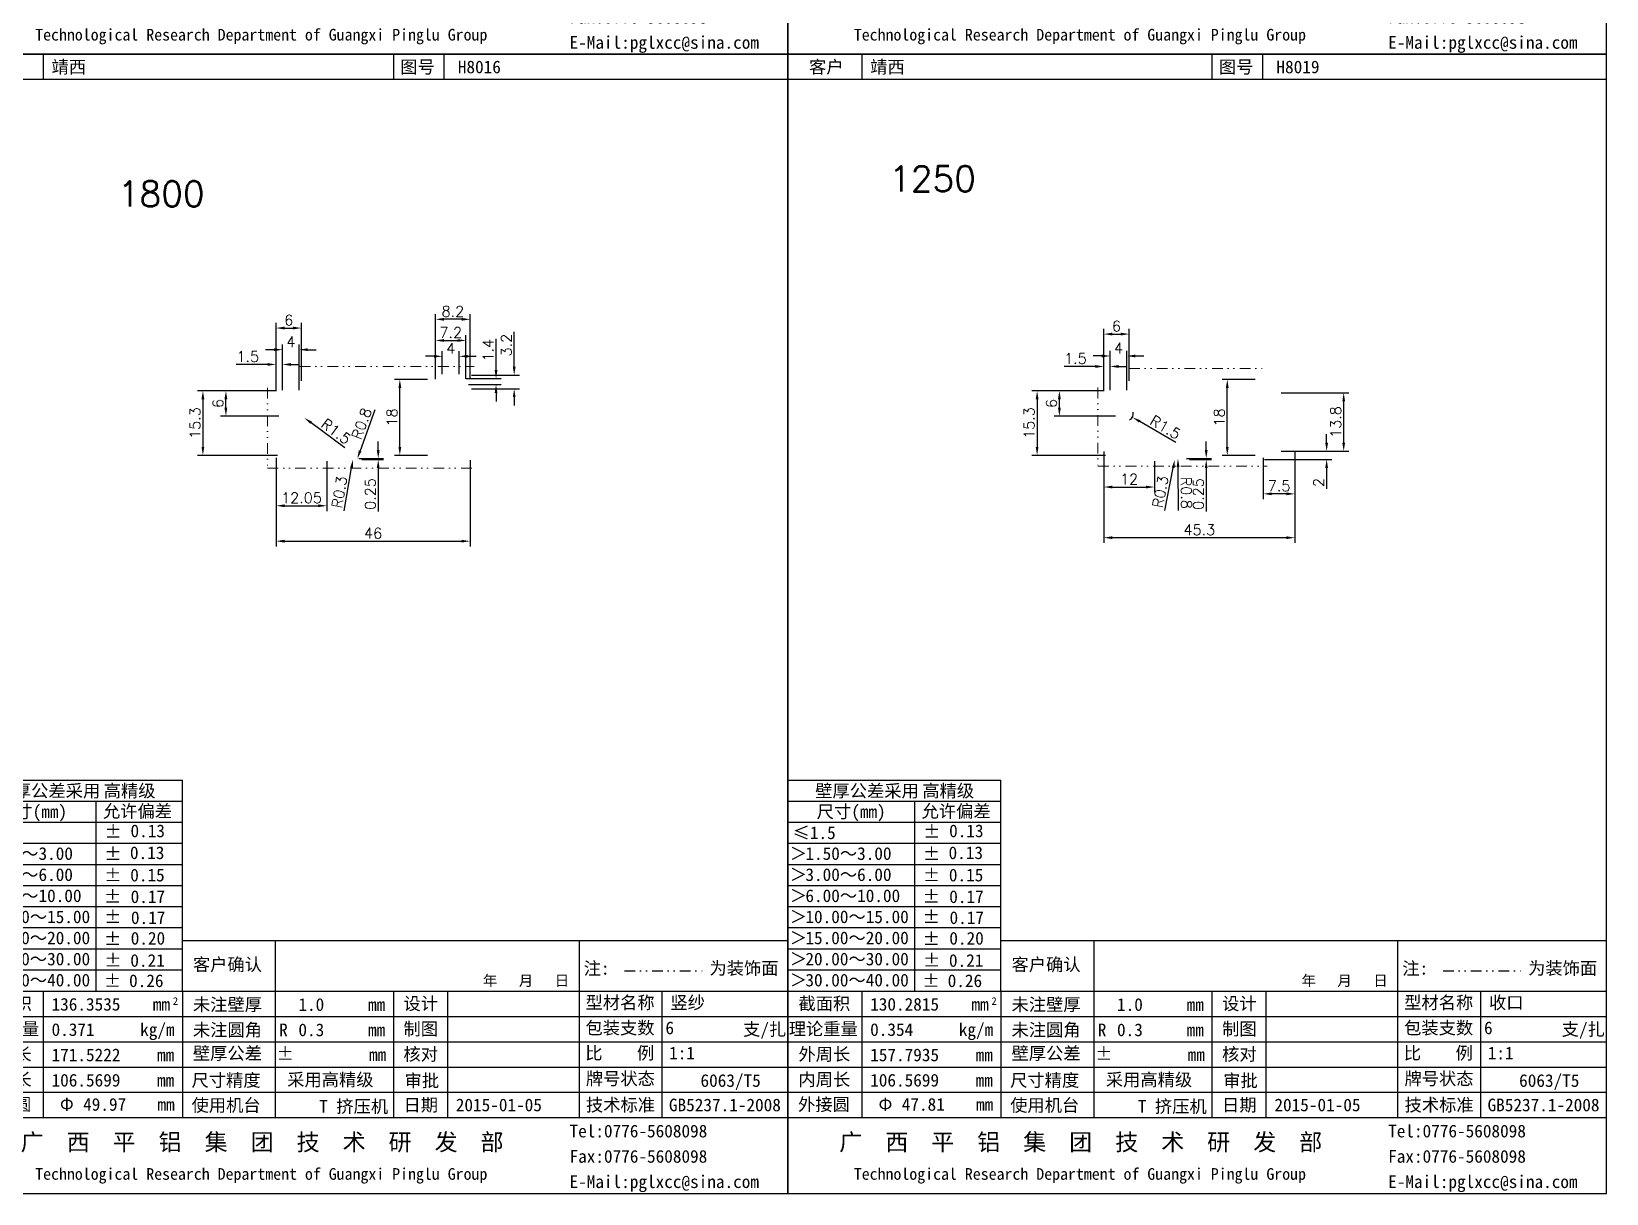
# Model space of a CAD drawing. Header units: millimetres. Extents: x -691 to 1378, y -267 to 296.
# Drawn here: x 1004.9 to 1378.2, y -266.6 to 8.9 of the extents above; entities that cross this region are included whole.
import ezdxf

# ---------------------------------------------------------------- set-up
doc = ezdxf.new("R2010")
doc.units = ezdxf.units.MM
doc.header["$MEASUREMENT"] = 0
doc.linetypes.add('DIVIDEX2', pattern=[63.5, 25.4, -12.7, 0, -12.7, 0, -12.7])
doc.layers.add('DIM', color=1, linetype='Continuous')
doc.layers.add('图层1', color=4, linetype='DIVIDEX2', lineweight=15)
doc.styles.add('LT2.5', font='SimSun.ttf', dxfattribs={"height": 2.5})
doc.styles.add('LT3', font='SimSun.ttf', dxfattribs={"height": 3})
doc.styles.add('LT4', font='SimSun.ttf', dxfattribs={"height": 4})
doc.styles.get("Standard").update_dxf_attribs({"font": 'txt', "bigfont": 'gbcbig.shx'})
doc.dimstyles.new('ISO-25', dxfattribs={"dimtxt": 2.5, "dimasz": 2, "dimexe": 1.25, "dimexo": 0.625, "dimtad": 1, "dimdsep": 46, "dimtxsty": 'Standard', "dimcen": 0, "dimadec": 0, "dimazin": 0, "dimtfac": 1, "dimtofl": 0, "dimtmove": 0, "dimatfit": 3, "dimfxl": 0, "dimarcsym": 0})

# ---------------------------------------------------------------- blocks, each defined once
blk = doc.blocks.new('1')
for p, q in [((195.97, 278.63), (1.97, 278.63)), ((1.97, 278.63), (1.97, 8.51)), ((19.47, 278.63), (19.47, 272.63)), ((102.47, 278.63), (102.47, 272.63)), ((114.43, 278.63), (114.43, 272.63)), ((195.97, 8.51), (195.97, 278.63)), ((195.97, 272.63), (1.97, 272.63)), ((52.47, 68.51), (195.97, 68.51)), ((74.47, 68.51), (74.47, 26.51)), ((146.47, 68.51), (146.47, 26.51)), ((1.97, 56.51), (195.97, 56.51)), ((19.47, 56.51), (19.47, 26.51)), ((52.47, 56.51), (52.47, 26.51)), ((102.47, 56.51), (102.47, 26.51)), ((115.27, 56.51), (115.27, 26.51)), ((166.13, 56.51), (166.13, 26.51)), ((1.97, 50.51), (195.97, 50.51)), ((1.97, 44.51), (195.97, 44.51)), ((1.97, 38.51), (195.97, 38.51)), ((1.97, 32.51), (195.97, 32.51)), ((1.97, 26.51), (195.97, 26.51)), ((1.97, 8.51), (195.97, 8.51))]:
    blk.add_line(p, q)
at = {"ltscale": 0.1}
for p, q in [((1.96, 106.55), (52.47, 106.55)), ((52.47, 56.55), (52.47, 106.55)), ((1.96, 101.55), (52.47, 101.55)), ((31.98, 101.55), (31.98, 56.55)), ((1.96, 96.55), (52.47, 96.55)), ((1.96, 91.55), (52.47, 91.55)), ((1.96, 86.55), (52.47, 86.55)), ((1.97, 86.55), (52.47, 86.55)), ((1.97, 81.55), (52.47, 81.55)), ((1.97, 76.55), (52.47, 76.55)), ((1.97, 71.55), (52.47, 71.55)), ((1.97, 66.55), (52.47, 66.55)), ((1.97, 61.55), (52.47, 61.55))]:
    blk.add_line(p, q, dxfattribs=at)
at = {"linetype": 'DIVIDEX2', "ltscale": 0.1}
blk.add_line((157.27, 61.3), (175.68, 61.3), dxfattribs=at)
for s, height, style, p in [('客户', 3, 'LT3', (6.97, 274.13)), ('图号', 3, 'LT3', (104.1, 274.13)), ('客户确认', 3, 'LT3', (54.97, 61.32)), ('年   月   日', 2.5, 'LT3', (123.69, 57.75)), ('截面积', 3, 'LT3', (4.47, 52.05)), ('mm', 3, 'LT3', (45.47, 51.88)), ('2', 1.8, 'LT3', (50.23, 53.25)), ('未注壁厚', 3, 'LT3', (54.97, 51.82)), ('mm', 3, 'LT3', (96.47, 51.82)), ('设计', 3, 'LT3', (104.87, 52.05)), ('型材名称', 3, 'LT3', (148.02, 52.29)), ('理论重量', 3, 'LT3', (2.17, 46.05)), ('kg/m', 3, 'LT3', (42.47, 45.88)), ('未注圆角', 3, 'LT3', (54.97, 45.82)), ('R', 3, 'LT3', (75.4, 45.82)), ('制图', 3, 'LT3', (104.87, 46.05)), ('包装支数', 3, 'LT3', (148, 46.29)), ('mm', 3, 'LT3', (96.47, 45.82)), ('外周长', 3, 'LT3', (4.47, 40.05)), ('mm', 3, 'LT3', (46.47, 39.88)), ('壁厚公差', 3, 'LT3', (54.97, 40.26)), ('核对', 3, 'LT3', (104.87, 40.05)), ('比    例', 3, 'LT3', (147.95, 40.32)), ('内周长', 3, 'LT3', (4.47, 34.05)), ('牌号状态', 3, 'LT3', (148.09, 34.26)), ('mm', 3, 'LT3', (46.47, 33.88)), ('外接圆 ', 3, 'LT3', (4.37, 28.14)), ('Φ', 3, 'LT3', (23.45, 28.14)), ('mm', 3, 'LT3', (46.56, 28.14)), ('使用机台', 3, 'LT3', (54.65, 27.95)), ('日期', 3, 'LT3', (104.87, 28.01)), ('技术标准', 3, 'LT3', (148.12, 28.01)), ('GB5237.1-2008', 3, 'LT3', (167.78, 28.01)), ('广  西  平  铝  集  团  技  术  研  发  部', 4, 'LT4', (14.15, 18.71)), ('Tel:0776-5608098', 3, 'LT3', (144.22, 21.82)), ('Fax:0776-5608098', 3, 'LT3', (144.22, 15.82)), ('Technological Research Department of Guangxi Pinglu Group', 2.7638, 'LT2.5', (17.59, 11.77)), ('E-Mail:pglxcc@sina.com', 3, 'LT3', (144.22, 9.82))]:
    blk.add_text(s, height=height, dxfattribs=dict(style=style)).set_placement(p)
at = {"ltscale": 0.1, "style": 'LT3'}
for s, p in [('壁厚公差采用', (8.44, 102.49)), ('高精级', (33.83, 102.49)), ('尺寸(mm)', (8.8, 97.57)), ('允许偏差', (33.65, 97.67)), ('≤1.5', (3.1, 92.55)), ('±', (34.03, 92.82)), ('0.13', (40.18, 93)), ('1.50～3.00', (6.12, 87.62)), ('±', (33.98, 87.55)), ('0.13', (40.05, 87.81)), ('3.00～6.00', (6.12, 82.62)), ('±', (33.96, 82.53)), ('0.15', (40.12, 82.52)), ('6.00～10.00', (6.12, 77.62)), ('±', (33.91, 77.4)), ('0.17', (40.21, 77.39)), ('10.00～15.00', (6.12, 72.62)), ('±', (33.94, 72.61)), ('0.17', (40.28, 72.42)), ('15.00～20.00', (6.12, 67.62)), ('±', (33.92, 67.39)), ('0.20', (40.23, 67.53)), ('20.00～30.00', (6.12, 62.62)), ('±', (34, 62.3)), ('0.21', (40.14, 62.27)), ('注:', (147.57, 60.4)), ('为装饰面', (177.39, 60.44)), ('30.00～40.00', (6.12, 57.62)), ('±', (33.86, 57.47)), ('0.26', (39.84, 57.46)), ('支/扎', (185.36, 45.95)), ('±', (74.8, 40.17)), ('mm', (96.71, 39.96)), ('尺寸精度', (54.64, 33.87)), ('采用高精级', (77.32, 34.01)), ('审批', (105.14, 33.78)), ('6063/T5', (175.26, 33.8)), ('T 挤压机', (84.88, 27.67))]:
    blk.add_text(s, height=3, dxfattribs=at).set_placement(p)
for p in [(2.94, 91.22), (2.94, 86.22), (2.94, 81.22), (2.94, 76.22), (2.94, 71.22), (2.94, 66.22), (2.94, 61.22)]:
    blk.add_text('∧', height=3, rotation=270, dxfattribs=at).set_placement(p)
at = {"style": 'LT3', "flags": 12}
for tag, p in [('客户', (21.47, 274.13)), ('图号', (117.75, 274.13)), ('截面积', (21.47, 51.88)), ('未注壁厚', (79.97, 51.82)), ('设计', (117.27, 52.05)), ('型材名称', (168.13, 52.29)), ('理论重量', (21.47, 45.88)), ('未注圆角', (79.97, 45.82)), ('制图', (117.27, 46.05)), ('包装支数', (166.95, 46.29)), ('外周长', (21.47, 39.88)), ('壁厚公差', (79.97, 40.05)), ('核对', (117.27, 40.05)), ('比例', (167.83, 40.32)), ('审批', (117.27, 33.86)), ('内周长', (21.47, 33.88)), ('外接圆D', (28.95, 28.14)), ('使用机台', (74.87, 27.74)), ('日期', (117.27, 28.01))]:
    blk.add_attdef(tag, p, '', height=3, dxfattribs=at)
blk = doc.blocks.new('*D172')
at = {"layer": 'Defpoints', "color": 0, "transparency": 16777216}
for p in [(1092.21, -73.58), (1099.38, -73.58), (1099.38, -91.58)]:
    blk.add_point(p, dxfattribs=at)
at = {"layer": 'DIM', "color": 0, "lineweight": -2, "transparency": 16777216}
for p, q in [((1098.75, -73.58), (1090.96, -73.58)), ((1092.21, -89.58), (1092.21, -75.58)), ((1098.75, -91.58), (1090.96, -91.58))]:
    blk.add_line(p, q, dxfattribs=at)
at = {"layer": 'DIM', "color": 0, "transparency": 16777216}
for points in [[(1091.88, -75.58), (1092.54, -75.58), (1092.21, -73.58)], [(1091.88, -89.58), (1092.54, -89.58), (1092.21, -91.58)]]:
    blk.add_solid(points, dxfattribs=at)
at = {"layer": 'DIM', "color": 0, "transparency": 16777216, "insert": (1090.34, -82.58), "char_height": 2.5, "attachment_point": 5, "rotation": 90}
blk.add_mtext('18', dxfattribs=at)
blk = doc.blocks.new('*D173')
at = {"layer": 'Defpoints', "color": 0, "transparency": 16777216}
for p in [(1063.63, -76.28), (1045.54, -91.58), (1063.88, -91.58)]:
    blk.add_point(p, dxfattribs=at)
at = {"layer": 'DIM', "color": 0, "lineweight": -2, "transparency": 16777216}
for p, q in [((1063, -76.28), (1044.29, -76.28)), ((1045.54, -78.28), (1045.54, -89.58)), ((1063.25, -91.58), (1044.29, -91.58))]:
    blk.add_line(p, q, dxfattribs=at)
at = {"layer": 'DIM', "color": 0, "transparency": 16777216}
for points in [[(1045.2, -78.28), (1045.87, -78.28), (1045.54, -76.28)], [(1045.2, -89.58), (1045.87, -89.58), (1045.54, -91.58)]]:
    blk.add_solid(points, dxfattribs=at)
at = {"layer": 'DIM', "color": 0, "transparency": 16777216, "insert": (1043.66, -83.93), "char_height": 2.5, "attachment_point": 5, "rotation": 90}
blk.add_mtext('15.3', dxfattribs=at)
blk = doc.blocks.new('*D174')
at = {"layer": 'Defpoints', "color": 0, "transparency": 16777216}
for p in [(1050.99, -76.28), (1063.63, -76.28), (1064.18, -82.28)]:
    blk.add_point(p, dxfattribs=at)
at = {"layer": 'DIM', "color": 0, "lineweight": -2, "transparency": 16777216}
for p, q in [((1063, -76.28), (1049.74, -76.28)), ((1050.99, -80.28), (1050.99, -78.28)), ((1063.55, -82.28), (1049.74, -82.28))]:
    blk.add_line(p, q, dxfattribs=at)
at = {"layer": 'DIM', "color": 0, "transparency": 16777216}
for points in [[(1050.65, -78.28), (1051.32, -78.28), (1050.99, -76.28)], [(1050.65, -80.28), (1051.32, -80.28), (1050.99, -82.28)]]:
    blk.add_solid(points, dxfattribs=at)
at = {"layer": 'DIM', "color": 0, "transparency": 16777216, "insert": (1049.11, -79.28), "char_height": 2.5, "attachment_point": 5, "rotation": 90}
blk.add_mtext('6', dxfattribs=at)
blk = doc.blocks.new('*D175')
at = {"layer": 'Defpoints', "color": 0, "transparency": 16777216}
for p in [(1068.38, -66.53), (1064.38, -76.78), (1068.38, -76.78)]:
    blk.add_point(p, dxfattribs=at)
at = {"layer": 'DIM', "color": 0, "lineweight": -2, "transparency": 16777216}
for p, q in [((1062.38, -66.53), (1060.38, -66.53)), ((1064.38, -76.15), (1064.38, -65.28)), ((1068.38, -76.15), (1068.38, -65.28)), ((1070.38, -66.53), (1072.38, -66.53))]:
    blk.add_line(p, q, dxfattribs=at)
at = {"layer": 'DIM', "color": 0, "transparency": 16777216}
for points in [[(1062.38, -66.19), (1062.38, -66.86), (1064.38, -66.53)], [(1070.38, -66.19), (1070.38, -66.86), (1068.38, -66.53)]]:
    blk.add_solid(points, dxfattribs=at)
at = {"layer": 'DIM', "color": 0, "transparency": 16777216, "insert": (1066.38, -64.65), "char_height": 2.5, "attachment_point": 5}
blk.add_mtext('4', dxfattribs=at)
blk = doc.blocks.new('*D176')
at = {"layer": 'Defpoints', "color": 0, "transparency": 16777216}
for p in [(1062.88, -70.03), (1062.88, -76.78), (1064.38, -76.78)]:
    blk.add_point(p, dxfattribs=at)
at = {"layer": 'DIM', "color": 0, "lineweight": -2, "transparency": 16777216}
for p, q in [((1060.88, -70.03), (1053.46, -70.03)), ((1062.88, -76.15), (1062.88, -68.78)), ((1064.38, -76.15), (1064.38, -68.78)), ((1066.38, -70.03), (1068.38, -70.03))]:
    blk.add_line(p, q, dxfattribs=at)
at = {"layer": 'DIM', "color": 0, "transparency": 16777216}
for points in [[(1060.88, -69.7), (1060.88, -70.36), (1062.88, -70.03)], [(1066.38, -69.7), (1066.38, -70.36), (1064.38, -70.03)]]:
    blk.add_solid(points, dxfattribs=at)
at = {"layer": 'DIM', "color": 0, "transparency": 16777216, "insert": (1056.17, -68.16), "char_height": 2.5, "attachment_point": 5}
blk.add_mtext('1.5', dxfattribs=at)
blk = doc.blocks.new('*D177')
at = {"layer": 'Defpoints', "color": 0, "transparency": 16777216}
for p in [(1068.88, -61.4), (1068.88, -74.58), (1062.88, -76.58)]:
    blk.add_point(p, dxfattribs=at)
at = {"layer": 'DIM', "color": 0, "lineweight": -2, "transparency": 16777216}
for p, q in [((1062.88, -75.95), (1062.88, -60.15)), ((1064.88, -61.4), (1066.88, -61.4)), ((1068.88, -73.95), (1068.88, -60.15))]:
    blk.add_line(p, q, dxfattribs=at)
at = {"layer": 'DIM', "color": 0, "transparency": 16777216}
for points in [[(1064.88, -61.07), (1064.88, -61.73), (1062.88, -61.4)], [(1066.88, -61.07), (1066.88, -61.73), (1068.88, -61.4)]]:
    blk.add_solid(points, dxfattribs=at)
at = {"layer": 'DIM', "color": 0, "transparency": 16777216, "insert": (1065.88, -59.53), "char_height": 2.5, "attachment_point": 5}
blk.add_mtext('6', dxfattribs=at)
blk = doc.blocks.new('*D179')
at = {"layer": 'Defpoints', "color": 0, "transparency": 16777216}
for p in [(1062.88, -92.28), (1108.88, -92.08), (1108.88, -111.93)]:
    blk.add_point(p, dxfattribs=at)
at = {"layer": 'DIM', "color": 0, "lineweight": -2, "transparency": 16777216}
for p, q in [((1062.88, -92.9), (1062.88, -113.18)), ((1108.88, -92.7), (1108.88, -113.18)), ((1064.88, -111.93), (1106.88, -111.93))]:
    blk.add_line(p, q, dxfattribs=at)
at = {"layer": 'DIM', "color": 0, "transparency": 16777216}
for points in [[(1064.88, -111.6), (1064.88, -112.26), (1062.88, -111.93)], [(1106.88, -111.6), (1106.88, -112.26), (1108.88, -111.93)]]:
    blk.add_solid(points, dxfattribs=at)
at = {"layer": 'DIM', "color": 0, "transparency": 16777216, "insert": (1085.88, -110.05), "char_height": 2.5, "attachment_point": 5}
blk.add_mtext('46', dxfattribs=at)
blk = doc.blocks.new('*D180')
at = {"layer": 'Defpoints', "color": 0, "transparency": 16777216}
for p in [(1107.88, -64.34), (1100.68, -74.08), (1107.88, -74.08)]:
    blk.add_point(p, dxfattribs=at)
at = {"layer": 'DIM', "color": 0, "lineweight": -2, "transparency": 16777216}
for p, q in [((1100.68, -73.45), (1100.68, -63.09)), ((1107.88, -73.45), (1107.88, -63.09)), ((1102.68, -64.34), (1105.88, -64.34))]:
    blk.add_line(p, q, dxfattribs=at)
at = {"layer": 'DIM', "color": 0, "transparency": 16777216}
for points in [[(1102.68, -64.01), (1102.68, -64.68), (1100.68, -64.34)], [(1105.88, -64.01), (1105.88, -64.68), (1107.88, -64.34)]]:
    blk.add_solid(points, dxfattribs=at)
at = {"layer": 'DIM', "color": 0, "transparency": 16777216, "insert": (1104.28, -62.47), "char_height": 2.5, "attachment_point": 5}
blk.add_mtext('7.2', dxfattribs=at)
blk = doc.blocks.new('*D181')
at = {"layer": 'Defpoints', "color": 0, "transparency": 16777216}
for p in [(1106.28, -68.1), (1102.28, -72.98), (1106.28, -72.98)]:
    blk.add_point(p, dxfattribs=at)
at = {"layer": 'DIM', "color": 0, "lineweight": -2, "transparency": 16777216}
for p, q in [((1102.28, -72.35), (1102.28, -66.85)), ((1106.28, -72.35), (1106.28, -66.85)), ((1100.28, -68.1), (1098.28, -68.1)), ((1108.28, -68.1), (1110.28, -68.1))]:
    blk.add_line(p, q, dxfattribs=at)
at = {"layer": 'DIM', "color": 0, "transparency": 16777216}
for points in [[(1100.28, -67.77), (1100.28, -68.43), (1102.28, -68.1)], [(1108.28, -67.77), (1108.28, -68.43), (1106.28, -68.1)]]:
    blk.add_solid(points, dxfattribs=at)
at = {"layer": 'DIM', "color": 0, "transparency": 16777216, "insert": (1104.28, -66.22), "char_height": 2.5, "attachment_point": 5}
blk.add_mtext('4', dxfattribs=at)
blk = doc.blocks.new('*D182')
at = {"layer": 'Defpoints', "color": 0, "transparency": 16777216}
for p in [(1107.28, -73.38), (1115.01, -73.38), (1107.88, -74.78)]:
    blk.add_point(p, dxfattribs=at)
at = {"layer": 'DIM', "color": 0, "lineweight": -2, "transparency": 16777216}
for p, q in [((1115.01, -71.38), (1115.01, -63.96)), ((1107.9, -73.38), (1116.26, -73.38)), ((1108.5, -74.78), (1116.26, -74.78)), ((1115.01, -76.78), (1115.01, -78.78))]:
    blk.add_line(p, q, dxfattribs=at)
at = {"layer": 'DIM', "color": 0, "transparency": 16777216}
for points in [[(1114.68, -71.38), (1115.34, -71.38), (1115.01, -73.38)], [(1114.68, -76.78), (1115.34, -76.78), (1115.01, -74.78)]]:
    blk.add_solid(points, dxfattribs=at)
at = {"layer": 'DIM', "color": 0, "transparency": 16777216, "insert": (1113.14, -66.67), "char_height": 2.5, "attachment_point": 5, "rotation": 90}
blk.add_mtext('1.4', dxfattribs=at)
blk = doc.blocks.new('*D183')
at = {"layer": 'Defpoints', "color": 0, "transparency": 16777216}
for p in [(1108.58, -72.58), (1119.31, -72.58), (1108.58, -75.78)]:
    blk.add_point(p, dxfattribs=at)
at = {"layer": 'DIM', "color": 0, "lineweight": -2, "transparency": 16777216}
for p, q in [((1119.31, -70.58), (1119.31, -62.33)), ((1109.2, -72.58), (1120.56, -72.58)), ((1109.2, -75.78), (1120.56, -75.78)), ((1119.31, -77.78), (1119.31, -79.78))]:
    blk.add_line(p, q, dxfattribs=at)
at = {"layer": 'DIM', "color": 0, "transparency": 16777216}
for points in [[(1118.98, -70.58), (1119.64, -70.58), (1119.31, -72.58)], [(1118.98, -77.78), (1119.64, -77.78), (1119.31, -75.78)]]:
    blk.add_solid(points, dxfattribs=at)
at = {"layer": 'DIM', "color": 0, "transparency": 16777216, "insert": (1117.44, -65.45), "char_height": 2.5, "attachment_point": 5, "rotation": 90}
blk.add_mtext('3.2', dxfattribs=at)
blk = doc.blocks.new('*D184')
at = {"layer": 'Defpoints', "color": 0, "transparency": 16777216}
for p in [(1100.68, -59.33), (1100.68, -74.18), (1108.88, -74.18)]:
    blk.add_point(p, dxfattribs=at)
at = {"layer": 'DIM', "color": 0, "lineweight": -2, "transparency": 16777216}
for p, q in [((1100.68, -73.55), (1100.68, -58.08)), ((1106.88, -59.33), (1102.68, -59.33)), ((1108.88, -73.55), (1108.88, -58.08))]:
    blk.add_line(p, q, dxfattribs=at)
at = {"layer": 'DIM', "color": 0, "transparency": 16777216}
for points in [[(1102.68, -58.99), (1102.68, -59.66), (1100.68, -59.33)], [(1106.88, -58.99), (1106.88, -59.66), (1108.88, -59.33)]]:
    blk.add_solid(points, dxfattribs=at)
at = {"layer": 'DIM', "color": 0, "transparency": 16777216, "insert": (1104.78, -57.45), "char_height": 2.5, "attachment_point": 5}
blk.add_mtext('8.2', dxfattribs=at)
blk = doc.blocks.new('*D185')
at = {"layer": 'Defpoints', "color": 0, "transparency": 16777216}
for p in [(1068.38, -81.78), (1069.58, -82.67)]:
    blk.add_point(p, dxfattribs=at)
at = {"layer": 'DIM', "color": 0, "lineweight": -2, "transparency": 16777216}
blk.add_line((1079.16, -89.77), (1071.19, -83.86), dxfattribs=at)
at = {"layer": 'DIM', "color": 0, "transparency": 16777216}
blk.add_solid([(1071.39, -83.59), (1070.99, -84.13), (1069.58, -82.67)], dxfattribs=at)
at = {"layer": 'DIM', "color": 0, "transparency": 16777216, "insert": (1077.09, -85.9), "char_height": 2.5, "attachment_point": 5, "rotation": 323.4695}
blk.add_mtext('R1.5', dxfattribs=at)
blk = doc.blocks.new('*D186')
at = {"layer": 'Defpoints', "color": 0, "transparency": 16777216}
for p in [(1062.88, -91.58), (1074.93, -92.33), (1074.93, -103.53)]:
    blk.add_point(p, dxfattribs=at)
at = {"layer": 'DIM', "color": 0, "lineweight": -2, "transparency": 16777216}
for p, q in [((1062.88, -92.2), (1062.88, -104.78)), ((1074.93, -92.96), (1074.93, -104.78)), ((1064.88, -103.53), (1072.93, -103.53))]:
    blk.add_line(p, q, dxfattribs=at)
at = {"layer": 'DIM', "color": 0, "transparency": 16777216}
for points in [[(1064.88, -103.2), (1064.88, -103.86), (1062.88, -103.53)], [(1072.93, -103.2), (1072.93, -103.86), (1074.93, -103.53)]]:
    blk.add_solid(points, dxfattribs=at)
at = {"layer": 'DIM', "color": 0, "transparency": 16777216, "insert": (1068.9, -101.65), "char_height": 2.5, "attachment_point": 5}
blk.add_mtext('12.05', dxfattribs=at)
blk = doc.blocks.new('*D187')
at = {"layer": 'Defpoints', "color": 0, "transparency": 16777216}
for p in [(1081.86, -93.13), (1082.13, -92.38)]:
    blk.add_point(p, dxfattribs=at)
at = {"layer": 'DIM', "color": 0, "lineweight": -2, "transparency": 16777216}
blk.add_line((1086.31, -80.77), (1082.81, -90.49), dxfattribs=at)
at = {"layer": 'DIM', "color": 0, "transparency": 16777216}
blk.add_solid([(1082.49, -90.38), (1083.12, -90.61), (1082.13, -92.38)], dxfattribs=at)
at = {"layer": 'DIM', "color": 0, "transparency": 16777216, "insert": (1083.13, -84.06), "char_height": 2.5, "attachment_point": 5, "rotation": 70.2112}
blk.add_mtext('R0.8', dxfattribs=at)
blk = doc.blocks.new('*D188')
at = {"layer": 'Defpoints', "color": 0, "transparency": 16777216}
for p in [(1081.11, -92.57), (1081.16, -92.28)]:
    blk.add_point(p, dxfattribs=at)
at = {"layer": 'DIM', "color": 0, "lineweight": -2, "transparency": 16777216}
blk.add_line((1079.02, -104.73), (1080.77, -94.55), dxfattribs=at)
at = {"layer": 'DIM', "color": 0, "transparency": 16777216}
blk.add_solid([(1080.44, -94.49), (1081.1, -94.6), (1081.11, -92.57)], dxfattribs=at)
at = {"layer": 'DIM', "color": 0, "transparency": 16777216, "insert": (1077.88, -100.3), "char_height": 2.5, "attachment_point": 5, "rotation": 80.2289}
blk.add_mtext('R0.3', dxfattribs=at)
blk = doc.blocks.new('*D189')
at = {"layer": 'Defpoints', "color": 0, "transparency": 16777216}
for p in [(1081.86, -92.33), (1082.56, -92.58), (1087.09, -92.58)]:
    blk.add_point(p, dxfattribs=at)
at = {"layer": 'DIM', "color": 0, "lineweight": -2, "transparency": 16777216}
for p, q in [((1087.09, -90.33), (1087.09, -88.33)), ((1082.48, -92.33), (1088.34, -92.33)), ((1083.18, -92.58), (1088.34, -92.58)), ((1087.09, -94.58), (1087.09, -104.91))]:
    blk.add_line(p, q, dxfattribs=at)
at = {"layer": 'DIM', "color": 0, "transparency": 16777216}
for points in [[(1086.75, -90.33), (1087.42, -90.33), (1087.09, -92.33)], [(1086.75, -94.58), (1087.42, -94.58), (1087.09, -92.58)]]:
    blk.add_solid(points, dxfattribs=at)
at = {"layer": 'DIM', "color": 0, "transparency": 16777216, "insert": (1085.21, -100.75), "char_height": 2.5, "attachment_point": 5, "rotation": 90}
blk.add_mtext('0.25', dxfattribs=at)
blk = doc.blocks.new('*D190')
at = {"layer": 'Defpoints', "color": 0, "transparency": 16777216}
for p in [(1300.48, -76.78), (1315.89, -76.78), (1300.48, -90.58)]:
    blk.add_point(p, dxfattribs=at)
at = {"layer": 'DIM', "color": 0, "lineweight": -2, "transparency": 16777216}
for p, q in [((1301.11, -76.78), (1317.14, -76.78)), ((1315.89, -88.58), (1315.89, -78.78)), ((1301.11, -90.58), (1317.14, -90.58))]:
    blk.add_line(p, q, dxfattribs=at)
at = {"layer": 'DIM', "color": 0, "transparency": 16777216}
for points in [[(1315.56, -78.78), (1316.22, -78.78), (1315.89, -76.78)], [(1315.56, -88.58), (1316.22, -88.58), (1315.89, -90.58)]]:
    blk.add_solid(points, dxfattribs=at)
at = {"layer": 'DIM', "color": 0, "transparency": 16777216, "insert": (1314.01, -83.68), "char_height": 2.5, "attachment_point": 5, "rotation": 90}
blk.add_mtext('13.8', dxfattribs=at)
blk = doc.blocks.new('*D191')
at = {"layer": 'Defpoints', "color": 0, "transparency": 16777216}
for p in [(1296.83, -91.58), (1304.33, -90.08), (1296.83, -100.71)]:
    blk.add_point(p, dxfattribs=at)
at = {"layer": 'DIM', "color": 0, "lineweight": -2, "transparency": 16777216}
for p, q in [((1296.83, -92.2), (1296.83, -101.96)), ((1304.33, -90.7), (1304.33, -101.96)), ((1302.33, -100.71), (1298.83, -100.71))]:
    blk.add_line(p, q, dxfattribs=at)
at = {"layer": 'DIM', "color": 0, "transparency": 16777216}
for points in [[(1298.83, -100.38), (1298.83, -101.04), (1296.83, -100.71)], [(1302.33, -100.38), (1302.33, -101.04), (1304.33, -100.71)]]:
    blk.add_solid(points, dxfattribs=at)
at = {"layer": 'DIM', "color": 0, "transparency": 16777216, "insert": (1300.58, -98.83), "char_height": 2.5, "attachment_point": 5}
blk.add_mtext('7.5', dxfattribs=at)
blk = doc.blocks.new('*D192')
at = {"layer": 'Defpoints', "color": 0, "transparency": 16777216}
for p in [(1296.53, -92.58), (1301.11, -90.58), (1311.85, -92.58)]:
    blk.add_point(p, dxfattribs=at)
at = {"layer": 'DIM', "color": 0, "lineweight": -2, "transparency": 16777216}
for p, q in [((1311.85, -88.58), (1311.85, -86.58)), ((1297.16, -92.58), (1313.1, -92.58)), ((1301.73, -90.58), (1313.1, -90.58)), ((1311.85, -94.58), (1311.85, -99.5))]:
    blk.add_line(p, q, dxfattribs=at)
at = {"layer": 'DIM', "color": 0, "transparency": 16777216}
for points in [[(1311.51, -88.58), (1312.18, -88.58), (1311.85, -90.58)], [(1311.51, -94.58), (1312.18, -94.58), (1311.85, -92.58)]]:
    blk.add_solid(points, dxfattribs=at)
at = {"layer": 'DIM', "color": 0, "transparency": 16777216, "insert": (1309.97, -98.04), "char_height": 2.5, "attachment_point": 5, "rotation": 90}
blk.add_mtext('2', dxfattribs=at)
blk = doc.blocks.new('*D193')
at = {"layer": 'Defpoints', "color": 0, "transparency": 16777216}
for p in [(1259.03, -90.08), (1304.33, -90.08), (1259.03, -111.11)]:
    blk.add_point(p, dxfattribs=at)
at = {"layer": 'DIM', "color": 0, "lineweight": -2, "transparency": 16777216}
for p, q in [((1259.03, -90.7), (1259.03, -112.36)), ((1304.33, -90.7), (1304.33, -112.36)), ((1302.33, -111.11), (1261.03, -111.11))]:
    blk.add_line(p, q, dxfattribs=at)
at = {"layer": 'DIM', "color": 0, "transparency": 16777216}
for points in [[(1261.03, -110.78), (1261.03, -111.44), (1259.03, -111.11)], [(1302.33, -110.78), (1302.33, -111.44), (1304.33, -111.11)]]:
    blk.add_solid(points, dxfattribs=at)
at = {"layer": 'DIM', "color": 0, "transparency": 16777216, "insert": (1281.68, -109.23), "char_height": 2.5, "attachment_point": 5}
blk.add_mtext('45.3', dxfattribs=at)
blk = doc.blocks.new('*D194')
at = {"layer": 'Defpoints', "color": 0, "transparency": 16777216}
for p in [(1259.78, -76.28), (1243.24, -91.58), (1260.03, -91.58)]:
    blk.add_point(p, dxfattribs=at)
at = {"layer": 'DIM', "color": 0, "lineweight": -2, "transparency": 16777216}
for p, q in [((1259.16, -76.28), (1241.99, -76.28)), ((1243.24, -78.28), (1243.24, -89.58)), ((1259.41, -91.58), (1241.99, -91.58))]:
    blk.add_line(p, q, dxfattribs=at)
at = {"layer": 'DIM', "color": 0, "transparency": 16777216}
for points in [[(1242.9, -78.28), (1243.57, -78.28), (1243.24, -76.28)], [(1242.9, -89.58), (1243.57, -89.58), (1243.24, -91.58)]]:
    blk.add_solid(points, dxfattribs=at)
at = {"layer": 'DIM', "color": 0, "transparency": 16777216, "insert": (1241.36, -83.93), "char_height": 2.5, "attachment_point": 5, "rotation": 90}
blk.add_mtext('15.3', dxfattribs=at)
blk = doc.blocks.new('*D195')
at = {"layer": 'Defpoints', "color": 0, "transparency": 16777216}
for p in [(1248.51, -76.28), (1259.78, -76.28), (1262.43, -82.28)]:
    blk.add_point(p, dxfattribs=at)
at = {"layer": 'DIM', "color": 0, "lineweight": -2, "transparency": 16777216}
for p, q in [((1259.16, -76.28), (1247.26, -76.28)), ((1248.51, -80.28), (1248.51, -78.28)), ((1261.81, -82.28), (1247.26, -82.28))]:
    blk.add_line(p, q, dxfattribs=at)
at = {"layer": 'DIM', "color": 0, "transparency": 16777216}
for points in [[(1248.18, -78.28), (1248.85, -78.28), (1248.51, -76.28)], [(1248.18, -80.28), (1248.85, -80.28), (1248.51, -82.28)]]:
    blk.add_solid(points, dxfattribs=at)
at = {"layer": 'DIM', "color": 0, "transparency": 16777216, "insert": (1246.64, -79.28), "char_height": 2.5, "attachment_point": 5, "rotation": 90}
blk.add_mtext('6', dxfattribs=at)
blk = doc.blocks.new('*D196')
at = {"layer": 'Defpoints', "color": 0, "transparency": 16777216}
for p in [(1265.03, -62.83), (1265.03, -74.58), (1259.03, -76.58)]:
    blk.add_point(p, dxfattribs=at)
at = {"layer": 'DIM', "color": 0, "lineweight": -2, "transparency": 16777216}
for p, q in [((1259.03, -75.95), (1259.03, -61.58)), ((1261.03, -62.83), (1263.03, -62.83)), ((1265.03, -73.95), (1265.03, -61.58))]:
    blk.add_line(p, q, dxfattribs=at)
at = {"layer": 'DIM', "color": 0, "transparency": 16777216}
for points in [[(1261.03, -62.49), (1261.03, -63.16), (1259.03, -62.83)], [(1263.03, -62.49), (1263.03, -63.16), (1265.03, -62.83)]]:
    blk.add_solid(points, dxfattribs=at)
at = {"layer": 'DIM', "color": 0, "transparency": 16777216, "insert": (1262.03, -60.95), "char_height": 2.5, "attachment_point": 5}
blk.add_mtext('6', dxfattribs=at)
blk = doc.blocks.new('*D197')
at = {"layer": 'Defpoints', "color": 0, "transparency": 16777216}
for p in [(1260.53, -68.02), (1260.53, -76.59), (1264.53, -76.78)]:
    blk.add_point(p, dxfattribs=at)
at = {"layer": 'DIM', "color": 0, "lineweight": -2, "transparency": 16777216}
for p, q in [((1260.53, -75.97), (1260.53, -66.77)), ((1264.53, -76.15), (1264.53, -66.77)), ((1258.53, -68.02), (1256.53, -68.02)), ((1266.53, -68.02), (1268.53, -68.02))]:
    blk.add_line(p, q, dxfattribs=at)
at = {"layer": 'DIM', "color": 0, "transparency": 16777216}
for points in [[(1258.53, -67.69), (1258.53, -68.36), (1260.53, -68.02)], [(1266.53, -67.69), (1266.53, -68.36), (1264.53, -68.02)]]:
    blk.add_solid(points, dxfattribs=at)
at = {"layer": 'DIM', "color": 0, "transparency": 16777216, "insert": (1262.53, -66.15), "char_height": 2.5, "attachment_point": 5}
blk.add_mtext('4', dxfattribs=at)
blk = doc.blocks.new('*D198')
at = {"layer": 'Defpoints', "color": 0, "transparency": 16777216}
for p in [(1259.03, -70.51), (1259.03, -76.78), (1260.53, -76.78)]:
    blk.add_point(p, dxfattribs=at)
at = {"layer": 'DIM', "color": 0, "lineweight": -2, "transparency": 16777216}
for p, q in [((1257.03, -70.51), (1249.62, -70.51)), ((1259.03, -76.15), (1259.03, -69.26)), ((1260.53, -76.15), (1260.53, -69.26)), ((1262.53, -70.51), (1264.53, -70.51))]:
    blk.add_line(p, q, dxfattribs=at)
at = {"layer": 'DIM', "color": 0, "transparency": 16777216}
for points in [[(1257.03, -70.17), (1257.03, -70.84), (1259.03, -70.51)], [(1262.53, -70.17), (1262.53, -70.84), (1260.53, -70.51)]]:
    blk.add_solid(points, dxfattribs=at)
at = {"layer": 'DIM', "color": 0, "transparency": 16777216, "insert": (1252.32, -68.63), "char_height": 2.5, "attachment_point": 5}
blk.add_mtext('1.5', dxfattribs=at)
blk = doc.blocks.new('*D199')
at = {"layer": 'Defpoints', "color": 0, "transparency": 16777216}
for p in [(1264.53, -81.78), (1265.83, -82.54)]:
    blk.add_point(p, dxfattribs=at)
at = {"layer": 'DIM', "color": 0, "lineweight": -2, "transparency": 16777216}
blk.add_line((1276.12, -88.55), (1267.55, -83.55), dxfattribs=at)
blk.add_arc((1264.53, -81.78), 1.5, 293.8732, 17.4421, dxfattribs=at)
at = {"layer": 'DIM', "color": 0, "transparency": 16777216}
blk.add_solid([(1267.72, -83.26), (1267.39, -83.83), (1265.83, -82.54)], dxfattribs=at)
at = {"layer": 'DIM', "color": 0, "transparency": 16777216, "insert": (1273.64, -84.93), "char_height": 2.5, "attachment_point": 5, "rotation": 329.6956}
blk.add_mtext('R1.5', dxfattribs=at)
blk = doc.blocks.new('*D200')
at = {"layer": 'Defpoints', "color": 0, "transparency": 16777216}
for p in [(1259.03, -91.58), (1271.03, -92.33), (1271.03, -99.09)]:
    blk.add_point(p, dxfattribs=at)
at = {"layer": 'DIM', "color": 0, "lineweight": -2, "transparency": 16777216}
for p, q in [((1259.03, -92.2), (1259.03, -100.34)), ((1271.03, -92.95), (1271.03, -100.34)), ((1261.03, -99.09), (1269.03, -99.09))]:
    blk.add_line(p, q, dxfattribs=at)
at = {"layer": 'DIM', "color": 0, "transparency": 16777216}
for points in [[(1261.03, -98.76), (1261.03, -99.43), (1259.03, -99.09)], [(1269.03, -98.76), (1269.03, -99.43), (1271.03, -99.09)]]:
    blk.add_solid(points, dxfattribs=at)
at = {"layer": 'DIM', "color": 0, "transparency": 16777216, "insert": (1265.03, -97.22), "char_height": 2.5, "attachment_point": 5}
blk.add_mtext('12', dxfattribs=at)
blk = doc.blocks.new('*D201')
at = {"layer": 'Defpoints', "color": 0, "transparency": 16777216}
for p in [(1278.01, -92.33), (1278.71, -92.58), (1283.31, -92.58)]:
    blk.add_point(p, dxfattribs=at)
at = {"layer": 'DIM', "color": 0, "lineweight": -2, "transparency": 16777216}
for p, q in [((1283.31, -90.33), (1283.31, -88.33)), ((1278.64, -92.33), (1284.56, -92.33)), ((1279.34, -92.58), (1284.56, -92.58)), ((1283.31, -94.58), (1283.31, -104.91))]:
    blk.add_line(p, q, dxfattribs=at)
at = {"layer": 'DIM', "color": 0, "transparency": 16777216}
for points in [[(1282.98, -90.33), (1283.64, -90.33), (1283.31, -92.33)], [(1282.98, -94.58), (1283.64, -94.58), (1283.31, -92.58)]]:
    blk.add_solid(points, dxfattribs=at)
at = {"layer": 'DIM', "color": 0, "transparency": 16777216, "insert": (1281.44, -100.75), "char_height": 2.5, "attachment_point": 5, "rotation": 90}
blk.add_mtext('0.25', dxfattribs=at)
blk = doc.blocks.new('*D202')
at = {"layer": 'Defpoints', "color": 0, "transparency": 16777216}
for p in [(1276.61, -92.33), (1276.62, -93.13)]:
    blk.add_point(p, dxfattribs=at)
at = {"layer": 'DIM', "color": 0, "lineweight": -2, "transparency": 16777216}
blk.add_line((1276.77, -104.66), (1276.63, -94.33), dxfattribs=at)
at = {"layer": 'DIM', "color": 0, "transparency": 16777216}
blk.add_solid([(1276.97, -94.32), (1276.3, -94.33), (1276.61, -92.33)], dxfattribs=at)
at = {"layer": 'DIM', "color": 0, "transparency": 16777216, "insert": (1278.59, -100.47), "char_height": 2.5, "attachment_point": 5, "rotation": 270.7422}
blk.add_mtext('R0.8', dxfattribs=at)
blk = doc.blocks.new('*D203')
at = {"layer": 'Defpoints', "color": 0, "transparency": 16777216}
for p in [(1275.86, -92.57), (1275.92, -92.28)]:
    blk.add_point(p, dxfattribs=at)
at = {"layer": 'DIM', "color": 0, "lineweight": -2, "transparency": 16777216}
blk.add_line((1273.51, -104.68), (1275.48, -94.54), dxfattribs=at)
at = {"layer": 'DIM', "color": 0, "transparency": 16777216}
blk.add_solid([(1275.15, -94.47), (1275.81, -94.6), (1275.86, -92.57)], dxfattribs=at)
at = {"layer": 'DIM', "color": 0, "transparency": 16777216, "insert": (1272.46, -100.23), "char_height": 2.5, "attachment_point": 5, "rotation": 79.0028}
blk.add_mtext('R0.3', dxfattribs=at)
blk = doc.blocks.new('*D204')
at = {"layer": 'Defpoints', "color": 0, "transparency": 16777216}
for p in [(1288.3, -73.58), (1295.53, -73.58), (1295.53, -91.58)]:
    blk.add_point(p, dxfattribs=at)
at = {"layer": 'DIM', "color": 0, "lineweight": -2, "transparency": 16777216}
for p, q in [((1294.91, -73.58), (1287.05, -73.58)), ((1288.3, -89.58), (1288.3, -75.58)), ((1294.91, -91.58), (1287.05, -91.58))]:
    blk.add_line(p, q, dxfattribs=at)
at = {"layer": 'DIM', "color": 0, "transparency": 16777216}
for points in [[(1287.97, -75.58), (1288.63, -75.58), (1288.3, -73.58)], [(1287.97, -89.58), (1288.63, -89.58), (1288.3, -91.58)]]:
    blk.add_solid(points, dxfattribs=at)
at = {"layer": 'DIM', "color": 0, "transparency": 16777216, "insert": (1286.42, -82.58), "char_height": 2.5, "attachment_point": 5, "rotation": 90}
blk.add_mtext('18', dxfattribs=at)

msp = doc.modelspace()

# ---------------------------------------------------------------- linework, layer by layer
at = {"layer": '图层1', "ltscale": 0.1}
for p, q in [((1068.501, -70.516), (1109.801, -70.516)), ((1265.052, -70.978), (1297.727, -70.978)), ((1060.871, -75.587), (1060.871, -94.643)), ((1257.658, -75.527), (1257.658, -94.18)), ((1060.871, -94.643), (1109.801, -94.643)), ((1257.658, -94.18), (1297.727, -94.18))]:
    msp.add_line(p, q, dxfattribs=at)

# ---------------------------------------------------------------- block references
ref = msp.add_blockref('1', (988.202, -4.996))
ref.add_attrib('客户', '靖西', (1009.672, 269.137), dxfattribs={"height": 3, "style": 'LT3'})
ref.add_attrib('图号', 'H8018', (1105.956, 269.137), dxfattribs={"height": 3, "style": 'LT3'})
ref.add_attrib('截面积', '262.996', (1009.672, 46.885), dxfattribs={"height": 3, "style": 'LT3'})
ref.add_attrib('理论重量', '0.715', (1009.672, 40.885), dxfattribs={"height": 3, "style": 'LT3'})
ref.add_attrib('外周长', '242.3673', (1009.672, 34.885), dxfattribs={"height": 3, "style": 'LT3'})
ref.add_attrib('内周长', '200.4', (1009.672, 28.885), dxfattribs={"height": 3, "style": 'LT3'})
ref.add_attrib('未注壁厚', '1.2', (1068.172, 46.828), dxfattribs={"height": 3, "style": 'LT3'})
ref.add_attrib('未注圆角', '0.3', (1068.172, 40.828), dxfattribs={"height": 3, "style": 'LT3'})
ref.add_attrib('外接圆D', '83.82', (1017.156, 23.148), dxfattribs={"height": 3, "style": 'LT3'})
ref.add_attrib('日期', '2015-01-05', (1105.472, 23.017), dxfattribs={"height": 3, "style": 'LT3'})
ref.add_attrib('比例', '1:1', (1156.029, 35.324), dxfattribs={"height": 3, "style": 'LT3'})
ref.add_attrib('型材名称', '中柱', (1156.332, 47.295), dxfattribs={"height": 3, "style": 'LT3'})
ref.add_attrib('包装支数', '5', (1155.148, 41.295), dxfattribs={"height": 3, "style": 'LT3'})
ref = msp.add_blockref('1', (1182.202, -4.996))
ref.add_attrib('客户', '靖西', (1203.671, 269.137), dxfattribs={"height": 3, "style": 'LT3'})
ref.add_attrib('图号', 'H8010', (1299.955, 269.137), dxfattribs={"height": 3, "style": 'LT3'})
ref.add_attrib('截面积', '459.0929', (1203.671, 46.885), dxfattribs={"height": 3, "style": 'LT3'})
ref.add_attrib('理论重量', '1.249', (1203.671, 40.885), dxfattribs={"height": 3, "style": 'LT3'})
ref.add_attrib('外周长', '426.3936', (1203.671, 34.885), dxfattribs={"height": 3, "style": 'LT3'})
ref.add_attrib('内周长', '337.3788', (1203.671, 28.885), dxfattribs={"height": 3, "style": 'LT3'})
ref.add_attrib('未注壁厚', '1.2', (1262.171, 46.828), dxfattribs={"height": 3, "style": 'LT3'})
ref.add_attrib('未注圆角', '0.3', (1262.171, 40.828), dxfattribs={"height": 3, "style": 'LT3'})
ref.add_attrib('外接圆D', '131.68', (1211.155, 23.148), dxfattribs={"height": 3, "style": 'LT3'})
ref.add_attrib('日期', '2015-01-05', (1299.471, 23.017), dxfattribs={"height": 3, "style": 'LT3'})
ref.add_attrib('比例', '1:1', (1350.029, 35.324), dxfattribs={"height": 3, "style": 'LT3'})
ref.add_attrib('型材名称', '转角', (1350.331, 47.295), dxfattribs={"height": 3, "style": 'LT3'})
ref.add_attrib('包装支数', '2', (1349.147, 41.295), dxfattribs={"height": 3, "style": 'LT3'})
ref = msp.add_blockref('1', (988.202, -275.117))
ref.add_attrib('客户', '靖西', (1009.672, -0.983), dxfattribs={"height": 3, "style": 'LT3'})
ref.add_attrib('图号', 'H8016', (1105.956, -0.983), dxfattribs={"height": 3, "style": 'LT3'})
ref.add_attrib('截面积', '136.3535', (1009.672, -223.236), dxfattribs={"height": 3, "style": 'LT3'})
ref.add_attrib('理论重量', '0.371', (1009.672, -229.236), dxfattribs={"height": 3, "style": 'LT3'})
ref.add_attrib('外周长', '171.5222', (1009.672, -235.236), dxfattribs={"height": 3, "style": 'LT3'})
ref.add_attrib('内周长', '106.5699', (1009.672, -241.236), dxfattribs={"height": 3, "style": 'LT3'})
ref.add_attrib('未注壁厚', '1.0', (1068.172, -223.293), dxfattribs={"height": 3, "style": 'LT3'})
ref.add_attrib('未注圆角', '0.3', (1068.172, -229.293), dxfattribs={"height": 3, "style": 'LT3'})
ref.add_attrib('外接圆D', '49.97', (1017.156, -246.973), dxfattribs={"height": 3, "style": 'LT3'})
ref.add_attrib('日期', '2015-01-05', (1105.472, -247.104), dxfattribs={"height": 3, "style": 'LT3'})
ref.add_attrib('比例', '1:1', (1156.029, -234.797), dxfattribs={"height": 3, "style": 'LT3'})
ref.add_attrib('型材名称', '竖纱', (1156.332, -222.826), dxfattribs={"height": 3, "style": 'LT3'})
ref.add_attrib('包装支数', '6', (1155.148, -228.826), dxfattribs={"height": 3, "style": 'LT3'})
ref = msp.add_blockref('1', (1182.202, -275.117))
ref.add_attrib('客户', '靖西', (1203.671, -0.983), dxfattribs={"height": 3, "style": 'LT3'})
ref.add_attrib('图号', 'H8019', (1299.955, -0.983), dxfattribs={"height": 3, "style": 'LT3'})
ref.add_attrib('截面积', '130.2815', (1203.671, -223.236), dxfattribs={"height": 3, "style": 'LT3'})
ref.add_attrib('理论重量', '0.354', (1203.671, -229.236), dxfattribs={"height": 3, "style": 'LT3'})
ref.add_attrib('外周长', '157.7935', (1203.671, -235.236), dxfattribs={"height": 3, "style": 'LT3'})
ref.add_attrib('内周长', '106.5699', (1203.671, -241.236), dxfattribs={"height": 3, "style": 'LT3'})
ref.add_attrib('未注壁厚', '1.0', (1262.171, -223.293), dxfattribs={"height": 3, "style": 'LT3'})
ref.add_attrib('未注圆角', '0.3', (1262.171, -229.293), dxfattribs={"height": 3, "style": 'LT3'})
ref.add_attrib('外接圆D', '47.81', (1211.155, -246.973), dxfattribs={"height": 3, "style": 'LT3'})
ref.add_attrib('日期', '2015-01-05', (1299.471, -247.104), dxfattribs={"height": 3, "style": 'LT3'})
ref.add_attrib('比例', '1:1', (1350.029, -234.797), dxfattribs={"height": 3, "style": 'LT3'})
ref.add_attrib('型材名称', '收口', (1350.331, -222.826), dxfattribs={"height": 3, "style": 'LT3'})
ref.add_attrib('包装支数', '6', (1349.147, -228.826), dxfattribs={"height": 3, "style": 'LT3'})

# ---------------------------------------------------------------- texts
at = {"layer": 'DIM', "char_height": 6, "width": 959.26044, "attachment_point": 1}
for s, insert in [('1250', (1208.169, -22.984)), ('1800', (1025.377, -26.571))]:
    msp.add_mtext(s, dxfattribs=dict(at, insert=insert))

# ---------------------------------------------------------------- dimensions: what is measured, and where the dimension line sits
at = {"layer": 'DIM'}
for base, p1, p2, picture, middle in [((1100.677, -59.327), (1108.877, -74.179), (1100.677, -74.179), '*D184', (1104.777, -57.452)), ((1068.877, -61.401), (1062.877, -76.579), (1068.877, -74.579), '*D177', (1065.877, -59.526)), ((1265.033, -62.827), (1259.033, -76.579), (1265.033, -74.579), '*D196', (1262.033, -60.952)), ((1068.377, -66.527), (1064.377, -76.779), (1068.377, -76.779), '*D175', (1066.377, -64.652)), ((1107.877, -64.342), (1100.677, -74.079), (1107.877, -74.079), '*D180', (1104.277, -62.467)), ((1062.877, -70.03), (1064.377, -76.779), (1062.877, -76.779), '*D176', (1056.169, -68.155)), ((1106.277, -68.099), (1102.277, -72.979), (1106.277, -72.979), '*D181', (1104.277, -66.224)), ((1259.033, -70.505), (1260.533, -76.779), (1259.033, -76.779), '*D198', (1252.324, -68.63)), ((1260.532, -68.025), (1264.533, -76.779), (1260.532, -76.593), '*D197', (1262.533, -66.15)), ((1074.927, -103.53), (1062.877, -91.579), (1074.927, -92.331), '*D186', (1068.902, -101.655)), ((1108.877, -111.929), (1062.877, -92.279), (1108.877, -92.077), '*D179', (1085.877, -110.054)), ((1259.033, -111.109), (1304.333, -90.079), (1259.033, -90.079), '*D193', (1281.683, -109.234)), ((1271.033, -99.094), (1259.033, -91.579), (1271.033, -92.329), '*D200', (1265.033, -97.219)), ((1296.833, -100.709), (1304.333, -90.079), (1296.833, -91.579), '*D191', (1300.583, -98.834))]:
    dim = msp.add_linear_dim(base=base, p1=p1, p2=p2, dimstyle='ISO-25', override={"dimfxl": 1.25}, dxfattribs=at)
    dim.commit()
    dim.dimension.update_dxf_attribs({"geometry": picture, "text_midpoint": middle})
for base, p1, p2, picture, middle in [((1119.31, -72.579), (1108.577, -75.779), (1108.577, -72.579), '*D183', (1117.435, -65.454)), ((1115.01, -73.379), (1107.877, -74.779), (1107.277, -73.379), '*D182', (1113.135, -66.671)), ((1092.211, -73.579), (1099.377, -91.579), (1099.377, -73.579), '*D172', (1090.336, -82.579)), ((1288.3, -73.579), (1295.533, -91.579), (1295.533, -73.579), '*D204', (1286.425, -82.579)), ((1315.89, -76.779), (1300.483, -90.579), (1300.483, -76.779), '*D190', (1314.015, -83.679)), ((1087.086, -92.579), (1081.859, -92.329), (1082.558, -92.579), '*D189', (1085.211, -100.746)), ((1283.31, -92.579), (1278.015, -92.329), (1278.713, -92.579), '*D201', (1281.435, -100.746)), ((1311.847, -92.579), (1301.108, -90.579), (1296.533, -92.579), '*D192', (1309.972, -98.038))]:
    dim = msp.add_linear_dim(base=base, p1=p1, p2=p2, angle=90, dimstyle='ISO-25', override={"dimfxl": 1.25}, dxfattribs=at)
    dim.commit()
    dim.dimension.update_dxf_attribs({"geometry": picture, "text_midpoint": middle})
for base, p1, p2, picture, middle in [((1045.538, -91.579), (1063.627, -76.279), (1063.877, -91.579), '*D173', (1045.538, -83.929)), ((1050.986, -76.279), (1064.177, -82.279), (1063.627, -76.279), '*D174', (1050.986, -79.279)), ((1243.237, -91.579), (1259.783, -76.279), (1260.033, -91.579), '*D194', (1243.237, -83.929)), ((1248.513, -76.279), (1262.433, -82.279), (1259.783, -76.279), '*D195', (1248.513, -79.279))]:
    dim = msp.add_linear_dim(base=base, p1=p1, p2=p2, angle=90, dimstyle='ISO-25', override={"dimfxl": 1.25}, dxfattribs=at)
    dim.commit()
    dim.dimension.update_dxf_attribs({"geometry": picture, "text_midpoint": middle, "dimtype": 160})
for center, mpoint, picture, middle in [((1068.377, -81.779), (1069.583, -82.672), '*D185', (1077.094, -85.903)), ((1081.859, -93.129), (1082.13, -92.377), '*D187', (1083.131, -84.057)), ((1264.533, -81.779), (1265.828, -82.536), '*D199', (1273.645, -84.933)), ((1081.161, -92.279), (1081.11, -92.575), '*D188', (1077.877, -100.305)), ((1275.92, -92.279), (1275.863, -92.574), '*D203', (1272.464, -100.233))]:
    dim = msp.add_radius_dim(center=center, mpoint=mpoint, dimstyle='ISO-25', override={"dimfxl": 1.25}, dxfattribs=at)
    dim.commit()
    dim.dimension.update_dxf_attribs({"geometry": picture, "text_midpoint": middle})
dim = msp.add_radius_dim(center=(1276.618, -93.129), mpoint=(1276.608, -92.329), dimstyle='ISO-25', override={"dimfxl": 1.25}, dxfattribs=at)
dim.commit()
dim.dimension.update_dxf_attribs({"geometry": '*D202', "text_midpoint": (1276.714, -100.495), "dimtype": 164})

doc.saveas('drawing.dxf')
